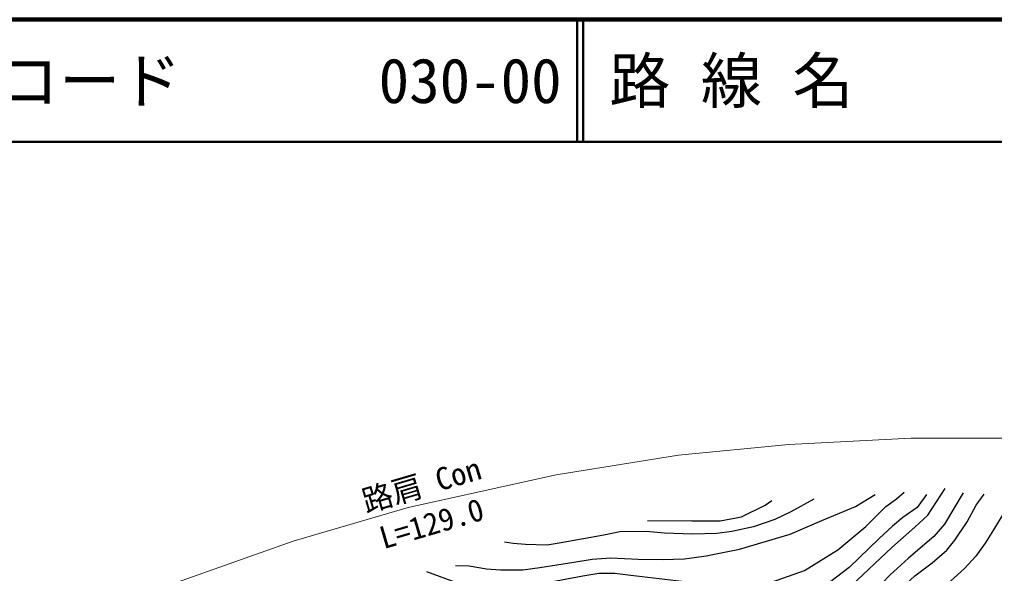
# Model space of a CAD drawing. Units: millimetres at full size, sheet at 1:1000; details may follow other scales. Extents: x 40000 to 680000, y 20000 to 380000.
# Drawn here: x 132144 to 211893, y 334706 to 380000 of the extents above; entities that cross this region are included whole.
import ezdxf
from ezdxf.enums import TextEntityAlignment as Align

# ---------------------------------------------------------------- set-up
doc = ezdxf.new("R2010")
doc.units = ezdxf.units.MM
doc.header["$LTSCALE"] = 1000
for name, color, linetype, lineweight in [('M-BGD', 7, 'Continuous', 25), ('M-STR-HTXT', 7, 'Continuous', 13), ('M-TTL', 2, 'Continuous', 140), ('M-TTL-LINE', 7, 'Continuous', 50)]:
    doc.layers.add(name, color=color, linetype=linetype, lineweight=lineweight)
doc.layers.add('M-TTL-TXT', color=7, linetype='Continuous')
doc.styles.add('ＭＳ ゴシック', font='')
doc.styles.get('ＭＳ ゴシック').set_extended_font_data('MS Gothic')

msp = doc.modelspace()

# ---------------------------------------------------------------- linework, layer by layer
at = {"layer": 'M-BGD'}
for points in [[(165431, 334881), (167511, 334093), (169250, 333663), (171329, 333483), (173319, 333573), (175596, 334021), (178214, 334505), (179522, 334720), (180849, 334738), (182158, 334576), (187257, 333966), (190183, 333741), (191936, 333741), (193640, 333998), (196357, 334962), (199090, 336633), (201380, 338557), (203011, 340187), (203883, 340816), (204497, 341349)], [(177440, 330580), (177975, 330918), (178861, 331221), (179548, 331384), (180655, 331337), (181307, 331232), (183781, 330530), (185999, 329930), (188113, 329682), (190241, 329525), (192055, 329578), (193334, 329786), (195174, 330269), (197080, 331260), (200209, 333715), (203493, 336831), (205365, 338481), (206429, 339472), (207861, 341654)], [(167806, 335358), (168912, 335324), (170331, 335084), (171491, 335004), (173310, 335004), (174709, 335204), (177488, 335643), (178987, 335883), (180506, 335983), (182745, 335883), (184725, 335843), (186544, 335903), (188303, 336143), (191047, 336704), (195186, 337922), (197764, 339041), (200523, 340180), (202122, 341159)], [(197117, 340792), (195243, 339757), (193923, 339115), (192174, 338527), (190408, 338135), (189176, 337974), (187178, 337921), (184894, 338010), (183395, 338135), (181236, 338117), (179933, 337849), (176293, 337172), (175293, 337011), (173527, 337083), (172510, 337154), (171814, 337279)], [(183502, 339026), (187124, 339008), (189444, 339008), (191211, 339347), (193138, 340292), (193691, 340685)], [(187367, 325669), (189687, 325751), (192517, 325767), (194607, 326129), (195891, 326573), (197333, 327311), (199604, 328989), (202582, 331801), (204175, 333406), (205370, 334513), (206787, 335589), (207997, 336621), (208661, 337433), (209667, 338928), (210405, 340285), (211040, 341199)], [(213947, 341184), (213135, 340432), (212589, 339577), (211807, 338264), (211128, 337173), (210361, 336111), (209431, 335108), (207462, 333303), (205958, 331998), (204718, 330710), (202784, 328975), (200552, 327356), (198910, 326357), (197174, 325415), (195008, 324689), (193339, 324160), (191851, 323796)], [(206338, 341155), (205563, 340106), (204384, 339283), (203544, 338573), (202462, 337556), (200007, 335183), (197937, 333626)], [(209329, 341305), (207806, 338738), (206925, 337729), (204851, 335951), (203362, 334588), (201996, 333179), (200454, 331946), (199205, 330977), (198162, 330228)]]:
    msp.add_lwpolyline(points, dxfattribs=at)
at = {"layer": 'M-STR-HTXT'}
msp.add_lwpolyline([(111561, 317010), (122522, 323589), (131845, 328405), (143212, 333341), (154536, 337340), (163945, 340105), (176037, 342772), (186053, 344393), (195067, 345251), (205083, 345775), (213763, 345775), (222372, 345393), (254582, 342975)], dxfattribs=at)
at = {"layer": 'M-TTL'}
msp.add_line((680000, 380000), (40000, 380000), dxfattribs=at)
at = {"layer": 'M-TTL-LINE'}
for p, q in [((177750, 380000), (177750, 370000)), ((178250, 380000), (178250, 370000)), ((40000, 370000), (680000, 370000))]:
    msp.add_line(p, q, dxfattribs=at)

# ---------------------------------------------------------------- texts
at = {"layer": 'M-STR-HTXT', "style": 'ＭＳ ゴシック'}
for s, p in [('路肩 Con', (160642, 339135)), ('L=129.0', (162073, 336159))]:
    msp.add_text(s, height=1833, rotation=16.379, dxfattribs=at).set_placement(p, align=Align.BOTTOM_LEFT)
at = {"layer": 'M-TTL-TXT', "style": 'ＭＳ ゴシック'}
for s, p in [('路 線 名', (180380, 375000)), ('図面コード', (120380, 375000)), ('030-00', (161521, 375000))]:
    msp.add_text(s, height=3666, dxfattribs=at).set_placement(p, align=Align.MIDDLE_LEFT)

doc.saveas('drawing.dxf')
